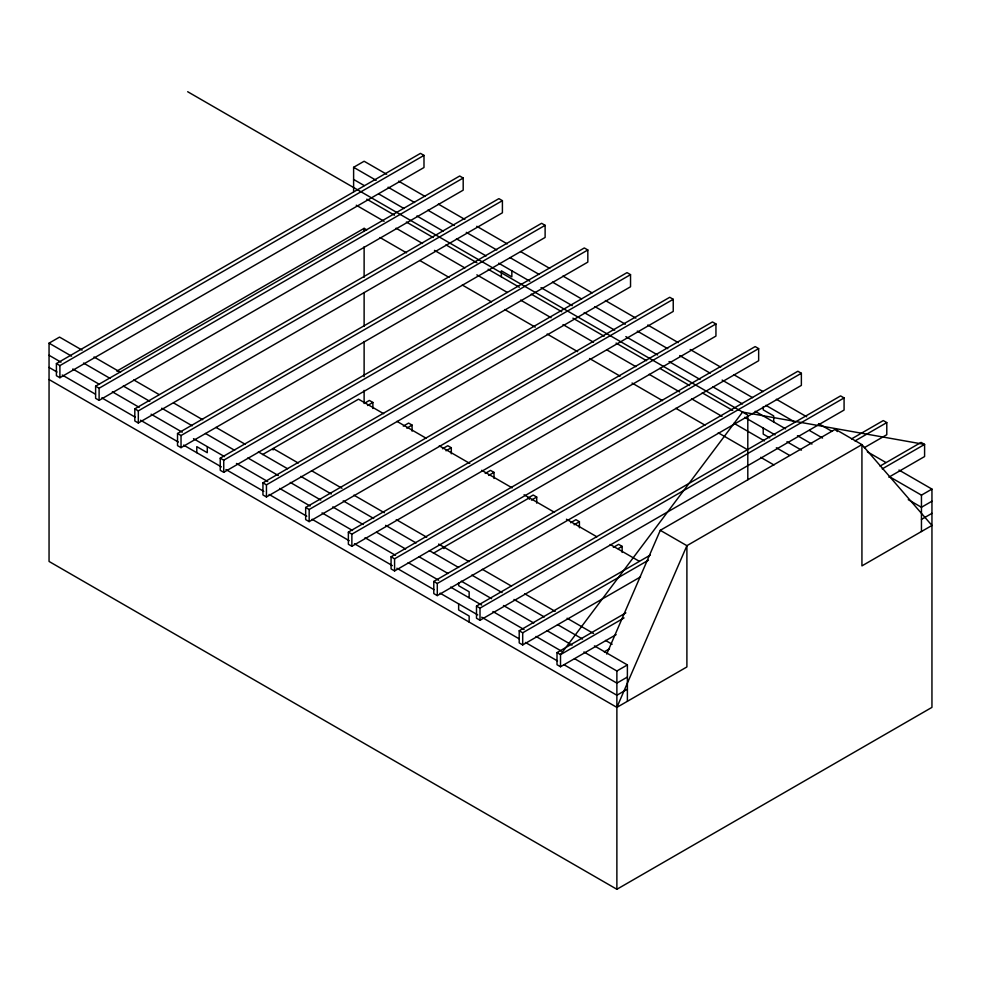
<?xml version="1.0" encoding="UTF-8"?>
<svg xmlns="http://www.w3.org/2000/svg" width="981" height="981" viewBox="0 0 981 981"><rect width="100%" height="100%" fill="white"/><g stroke="black" fill="none" stroke-linecap="round" stroke-linejoin="round"><path stroke-width="1.47" d="M606.712 654.045L660.287 530.316L835.334 429.261L861.931 444.614L931.95 525.46L861.931 565.89L861.931 444.614L686.896 545.681L616.877 707.375L49.05 379.537M898.988 470.046L931.95 489.09L931.95 707.375L616.877 889.277L49.05 561.451L49.05 343.154L59.547 337.096L82.085 350.107M353.614 191.565L353.614 167.31L364.123 161.252L386.661 174.262M56.408 363.571L420.481 153.367L423.988 155.39L423.988 167.518L59.902 377.722L56.408 375.698L56.408 363.571L59.902 365.594L423.988 155.39M116.813 371.137L364.123 228.352L366.771 229.885M95.611 386.207L459.697 176.004L463.191 178.027L463.191 190.155L99.106 400.358L95.611 398.335L95.611 386.207L99.106 388.231L463.191 178.027M134.814 408.844L498.9 198.64L502.407 200.664L502.407 212.791L138.321 422.995L134.814 420.972L134.814 408.844L138.321 410.867L502.407 200.664M177.524 433.504L541.61 223.3L545.117 225.323L545.117 237.451L181.031 447.655L177.524 445.632L177.524 433.504L181.031 435.527L545.117 225.323M220.234 458.164L584.32 247.96L587.827 249.983L587.827 262.111L223.742 472.315L220.234 470.291L220.234 458.164L223.742 460.187L587.827 249.983M262.589 454.571L358.519 399.181L383.681 413.712M364.086 403.498L369.371 400.444L372.878 402.455L372.878 408.525M367.581 405.521L372.878 402.455M262.945 482.824L627.031 272.62L630.538 274.643L630.538 286.771L266.452 496.962L262.945 494.951L262.945 482.824L266.452 484.835L630.538 274.643M403.289 426.134L408.587 423.081L412.081 425.092L412.081 431.162M406.796 428.157L412.081 425.092M305.655 507.471L669.741 297.28L673.236 299.303L673.236 311.418L309.162 521.622L305.655 519.599L305.655 507.471L309.162 509.495L673.236 299.303M442.505 448.771L447.79 445.717L451.297 447.741L451.297 453.798M445.999 450.794L451.297 447.741M348.365 532.131L712.451 321.94L715.946 323.951L715.946 336.078L351.872 546.282L348.365 544.259L348.365 532.131L351.872 534.155L715.946 323.951M485.215 473.431L490.5 470.377L493.995 472.388L493.995 478.458M488.71 475.442L493.995 472.388M391.076 556.791L755.162 346.587L758.656 348.611L758.656 360.738L394.583 570.942L391.076 568.919L391.076 556.791L394.583 558.814L758.656 348.611M527.925 498.078L533.21 495.025L536.705 497.048L536.705 503.118M433.43 553.21L529.36 497.821L529.36 499.28M531.42 500.102L536.705 497.048M433.786 581.451L797.872 371.247L801.367 373.27L801.367 385.398L437.293 595.602L433.786 593.579L433.786 581.451L437.293 583.474L801.367 373.27M570.623 522.738L575.921 519.685L579.415 521.708L579.415 527.778M574.13 524.761L579.415 521.708M476.496 606.111L840.582 395.907L844.077 397.93L844.077 410.058L480.003 620.262L476.496 618.238L476.496 606.111L480.003 608.134L844.077 397.93M613.333 547.398L618.631 544.345L622.126 546.368L622.126 552.426M618.165 548.661L622.126 546.368M640.532 576.889L522.701 644.922L519.207 642.898L519.207 630.771L650.28 555.099M851.52 438.912L883.292 420.567L886.787 422.59L886.787 434.718L864.286 447.704M519.207 630.771L522.701 632.794L648.478 560.176M855.015 440.935L886.787 422.59M616.117 634.646L560.519 666.749L557.012 664.726L557.012 652.598L625.866 612.855M880.055 466.085L921.098 442.394L924.593 444.418L924.593 456.545L888.847 477.183M624.063 617.932L560.519 654.621L557.012 652.598M882.238 468.881L924.593 444.418L742.556 412.081L560.519 654.621L560.519 666.749M604.259 651.838L609.52 648.809M583.916 651.96L616.877 670.992L627.386 664.922L627.386 701.305M889.804 476.876L921.453 495.147L931.95 489.09M627.386 677.049L616.877 683.119L574.461 658.631M931.95 501.217L921.453 507.275L908.259 499.66M627.386 689.177L616.877 695.247L563.867 664.64M921.453 519.403L931.95 513.345M616.877 707.375L686.896 666.945L686.896 545.681L660.287 530.316M398.58 181.154L425.092 196.458M438.348 204.109L464.859 219.413M476.791 226.304L507.275 243.901M520.531 251.553L549.703 268.389M562.947 276.041L592.119 292.878M605.375 300.542L635.86 318.138M647.791 325.03L678.276 342.627M690.207 349.518L720.692 367.115M733.947 374.767L763.108 391.603M776.351 399.255L806.676 416.766M818.546 423.608L831.729 431.223M867.339 451.775L885.794 462.443M353.614 167.31L376.152 180.32M388.084 187.212L414.595 202.515M427.851 210.167L454.362 225.483M466.294 232.362L496.778 249.971M510.034 257.623L539.194 274.459M552.45 282.111L581.61 298.947M594.866 306.599L625.351 324.196M637.282 331.088L667.767 348.684M679.698 355.576L710.195 373.185M722.114 380.064L752.611 397.673M765.854 405.312L794.855 422.063M809.362 430.438L822.556 438.053M353.614 179.437L364.221 185.568M378.678 193.907L403.976 208.512M416.913 215.979L443.289 231.209M456.472 238.824L486.147 255.955M498.667 263.19L529.875 281.204M541.022 287.641L572.279 305.68M584.21 312.571L614.682 330.168M625.853 336.618L657.662 354.987M669.017 361.535L700.078 379.475M712.758 386.784L742.494 403.964M755.162 411.272L785.585 428.832M797.455 435.687L811.961 444.062M187.678 91.724L747.804 415.11L747.804 479.783M366.808 199.18L394.509 215.182M406.379 222.037L433.148 237.488M445.95 244.882L476.889 262.736M488.158 269.248L519.317 287.237M531.236 294.116L561.733 311.725M572.916 318.175L604.149 336.213M616.08 343.092L646.565 360.701M659.821 368.353L689.533 385.508M702.237 392.841L732.721 410.438M744.653 417.33L775.076 434.902M786.946 441.744L801.452 450.12M769.778 437.894L763.206 434.105L763.206 428.047M356.275 205.225L384.098 221.289M396.03 228.181L422.529 243.484M434.46 250.363L464.933 267.96M476.864 274.852L507.349 292.448M520.592 300.1L551.077 317.697M563.008 324.588L593.48 342.185M606.736 349.837L635.896 366.661M649.14 374.313L679.625 391.91M691.556 398.801L722.028 416.398M733.96 423.289L764.432 440.886M776.351 447.765L789.546 455.38M380.039 237.549L406.563 252.865M419.831 260.517L449.004 277.365M462.272 285.017L491.444 301.866M504.712 309.53L535.221 327.139M547.153 334.03L577.662 351.639M589.593 358.531L620.102 376.14M632.046 383.031L662.543 400.653M675.811 408.304L704.983 425.153M718.251 432.805L747.436 449.654M760.692 457.318L773.96 464.969M396.925 421.364L426.061 438.176M439.304 445.828L469.764 463.412M481.683 470.291L512.143 487.876M524.062 494.755L554.523 512.352M566.442 519.231L596.902 536.815M610.145 544.455L639.281 561.279M298.261 463.032L273.098 448.501L273.098 449.96M311.504 470.672L341.964 488.256M353.883 495.147L384.344 512.732M396.263 519.611L426.723 537.196M438.642 544.075L469.102 561.659M482.345 569.311L511.481 586.135M524.725 593.775L555.185 611.359M567.104 618.238L593.591 633.53M605.51 640.421L612.132 644.235M94.017 356.986L120.528 372.302M133.784 379.954L158.971 394.485M173.551 402.909L202.711 419.745M215.967 427.397L245.127 444.234M258.383 451.885L287.543 468.722M300.799 476.374L331.284 493.983M343.215 500.862L373.712 518.471M385.631 525.35L416.128 542.959M429.384 550.611L458.544 567.447M471.787 575.087L502.113 592.598M513.983 599.452L544.308 616.963M557.49 624.578L582.542 639.036M594.412 645.89L627.386 664.922M49.05 343.154L71.588 356.164M83.52 363.056L110.019 378.359M123.275 386.011L149.786 401.315M161.718 408.206L192.215 425.803M205.458 433.467L234.631 450.304M247.886 457.955L278.371 475.552M290.302 482.444L320.787 500.04M332.718 506.932L363.203 524.528M376.459 532.18L405.619 549.017M418.875 556.668L448.035 573.505M461.278 581.157L491.604 598.668M503.474 605.522L533.799 623.033M546.993 630.636L572.046 645.106M49.05 355.281L60.981 362.173M72.79 368.991L99.412 384.356M112.349 391.824L139.167 407.311M151.086 414.203L182.233 432.18M193.502 438.679L224.514 456.594M236.446 463.473L267.715 481.524M279.634 488.415L310.119 506.012M322.05 512.891L352.522 530.488M365.03 537.711L395.515 555.307M408.182 562.628L438.666 580.225M450.598 587.116L481.671 605.056M492.891 611.531L524.087 629.544M536.018 636.436L561.475 651.126M49.05 367.409L57.008 372.007M62.244 375.024L95.439 394.19M101.816 397.869L135.206 417.158M140.516 420.211L178.321 442.039M183.594 445.092L221.375 466.895M225.937 469.531L263.791 491.383M269.088 494.449L306.771 516.202M312.081 519.268L349.187 540.69M354.484 543.756L392.363 565.62M396.888 568.232L433.994 589.655M440.089 593.174L477.735 614.903M481.708 617.208L519.305 638.913M525.436 642.457L557.539 660.986M835.334 429.261L837.333 431.566M921.453 495.147L921.453 531.53M773.715 421.977L773.715 415.919L763.206 409.85L763.206 406.821M616.877 670.992L616.877 889.277M522.701 632.794L522.701 644.922M511.849 270.805L511.849 276.863L501.352 270.805L501.352 276.863M480.003 608.134L480.003 620.262M469.151 597.821L469.151 591.764L458.642 585.694L458.642 582.665M469.151 622.077L469.151 616.019L458.642 609.949L458.642 603.891M443.939 547.14L443.939 548.587M437.293 583.474L437.293 595.602M394.583 558.814L394.583 570.942M364.123 228.352L364.123 231.418M364.123 246.697L364.123 277.267M364.123 292.559L364.123 326.183M364.123 341.474L364.123 376.63M364.123 390.389L364.123 402.615M351.872 534.155L351.872 546.282M309.162 509.495L309.162 521.622M266.452 484.835L266.452 496.962M223.742 460.187L223.742 472.315M207.285 446.637L207.285 452.707L196.789 446.637L196.789 452.707M181.031 435.527L181.031 447.655M138.321 410.867L138.321 422.995M99.106 388.231L99.106 400.358M59.902 365.594L59.902 377.722"/></g></svg>
